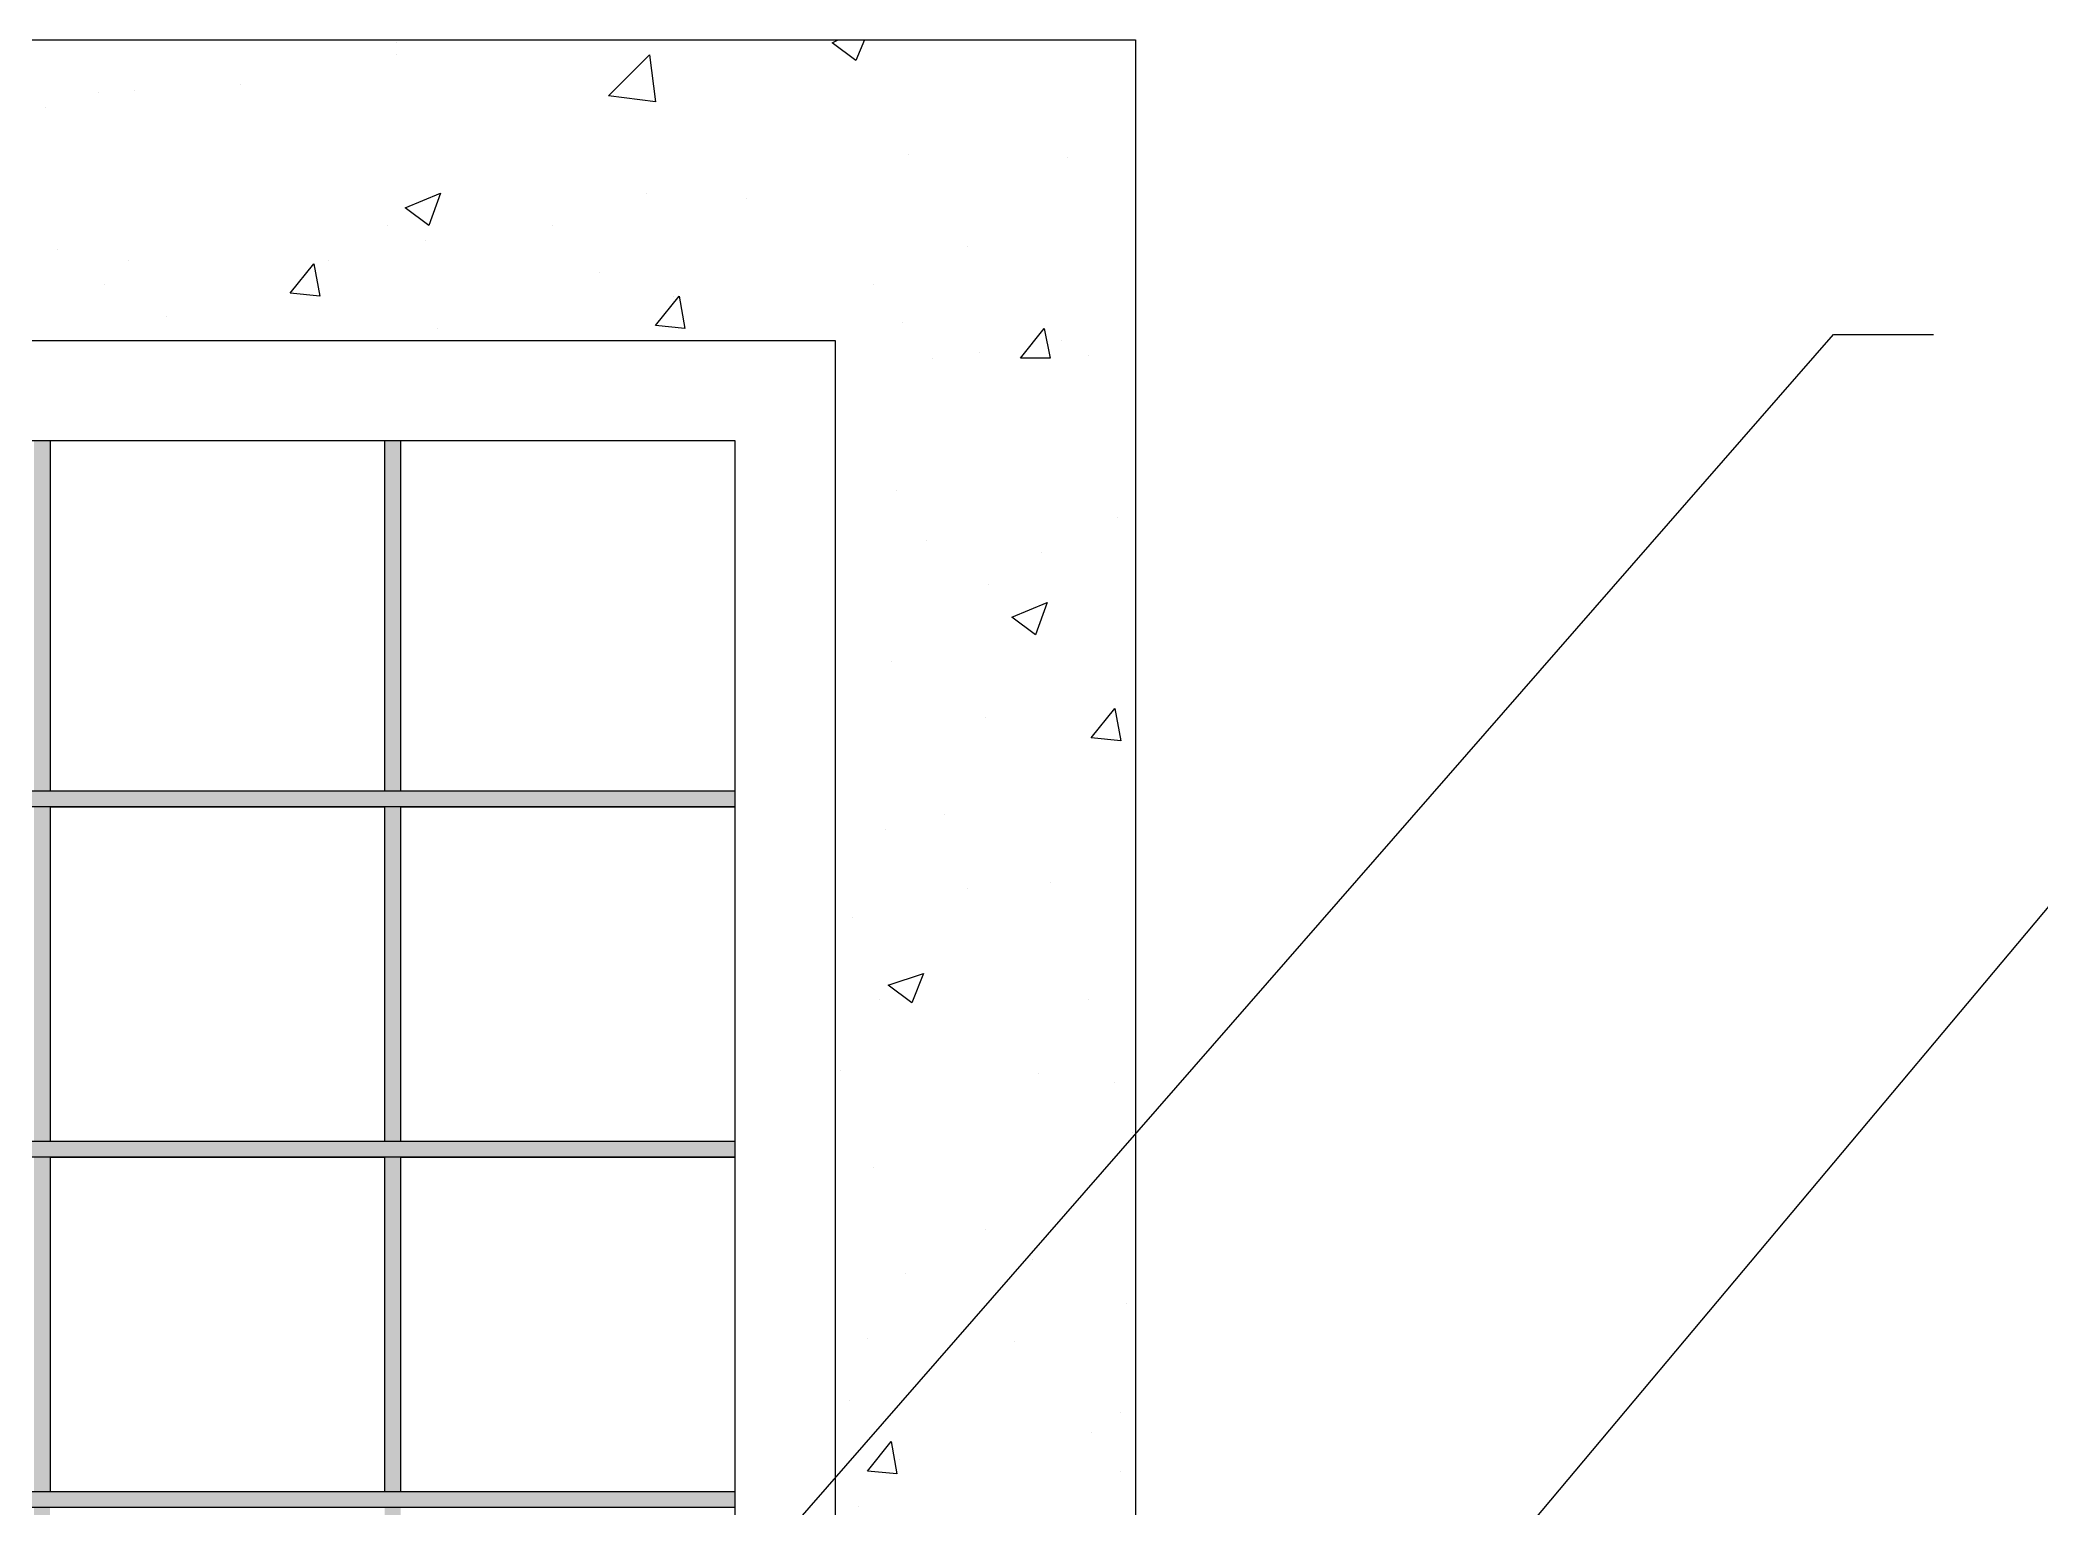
# Model space of a CAD drawing. Header units: inches. Extents: x 448145 to 618619, y -64863 to 148507.
# Drawn here: x 483105 to 484255, y 140666 to 141509 of the extents above; entities that cross this region are included whole.
import ezdxf
from ezdxf import colors
from ezdxf.entities.mleader import LeaderData, LeaderLine
from ezdxf.math import Vec2, Vec3

# ---------------------------------------------------------------- set-up
doc = ezdxf.new("R2010")
doc.units = ezdxf.units.IN
doc.header["$MEASUREMENT"] = 0
doc.styles.get("Standard").update_dxf_attribs({"font": 'Arial.ttf', "height": 75})

msp = doc.modelspace()

# ---------------------------------------------------------------- hatches: boundary and pattern name
h = msp.add_hatch(color=256)
h.dxf.hatch_style = 1
h.paths.add_polyline_path([(482707.8, 141278.992), (482698.599, 141278.992), (482698.599, 140473.057), (482707.8, 140473.057)])
h.paths.add_polyline_path([(483110.768, 141278.992), (483101.567, 141278.992), (483101.567, 139150.713), (483110.768, 139150.713)])
h.paths.add_polyline_path([(483312.251, 141278.992), (483303.051, 141278.992), (483303.051, 140412.935), (483312.251, 140423.171)])
h.paths.add_polyline_path([(482909.284, 141278.992), (482900.083, 141278.992), (482900.083, 139150.713), (482909.284, 139150.713)])
h = msp.add_hatch(color=256)
h.dxf.hatch_style = 1
h.paths.add_polyline_path([(483357.088, 140473.057), (481894.357, 140473.057), (481894.357, 140463.857), (483348.819, 140463.857)])
h.paths.add_polyline_path([(483504.535, 140674.541), (481894.357, 140674.541), (481894.357, 140665.34), (483504.535, 140665.34)])
h.paths.add_polyline_path([(483504.535, 140876.025), (481894.357, 140876.025), (481894.357, 140866.824), (483504.535, 140866.824)])
h.paths.add_polyline_path([(483504.535, 141077.509), (481894.357, 141077.509), (481894.357, 141068.308), (483504.535, 141068.308)])

# ---------------------------------------------------------------- linework, layer by layer
at = {"color": 7, "lineweight": 25}
for points in [[(481664.09, 141509.26), (483734.802, 141509.26), (483734.802, 138920.446), (481664.09, 138920.446)], [(483458.82, 141473.704), (483431.73, 141477.09), (483455.434, 141500.794)], [(483335.221, 141421.216), (483328.448, 141402.592), (483314.903, 141412.751)], [(483262.416, 141380.581), (483265.802, 141361.956), (483248.871, 141363.65)], [(483472.365, 141361.956), (483475.752, 141343.332), (483458.82, 141345.025)], [(481836.79, 141336.559), (483562.102, 141336.559), (483562.102, 139093.146), (481836.79, 139093.146)], [(483682.315, 141343.332), (483685.701, 141326.4), (483668.77, 141326.4)], [(481894.357, 141278.992), (483504.535, 141278.992), (483504.535, 139150.713), (481894.357, 139150.713)], [(483684.008, 141185.87), (483677.236, 141167.245), (483663.69, 141177.404)], [(483722.95, 141124.917), (483726.337, 141106.292), (483709.405, 141107.985)], [(483612.896, 140972.534), (483606.124, 140955.602), (483592.578, 140965.761)], [(483594.272, 140703.324), (483597.658, 140684.7), (483580.726, 140686.393)]]:
    msp.add_lwpolyline(points, close=True, dxfattribs=at)
for points in [[(483309.824, 141507.567), (483309.824, 141507.567)], [(483579.033, 141509.26), (483573.954, 141497.408), (483560.409, 141507.567), (483563.795, 141509.26)], [(483309.824, 141500.794), (483309.824, 141500.794)], [(483138.816, 141478.783), (483138.816, 141478.783)], [(483159.134, 141480.476), (483159.134, 141480.476)], [(483220.087, 141483.863), (483220.087, 141483.863)], [(483108.34, 141470.317), (483108.34, 141470.317)], [(483604.43, 141443.227), (483604.43, 141443.227)], [(483695.86, 141441.534), (483695.86, 141441.534)], [(483453.741, 141421.216), (483453.741, 141421.216)], [(483511.308, 141417.83), (483511.308, 141417.83)], [(483304.744, 141402.592), (483304.744, 141402.592)], [(483326.755, 141394.126), (483326.755, 141394.126)], [(483399.56, 141402.592), (483399.56, 141402.592)], [(483115.112, 141389.047), (483115.112, 141389.047)], [(483155.748, 141382.274), (483155.748, 141382.274)], [(483270.881, 141382.274), (483270.881, 141382.274)], [(483638.293, 141390.74), (483638.293, 141390.74)], [(483426.651, 141375.502), (483426.651, 141375.502)], [(483142.203, 141368.729), (483142.203, 141368.729)], [(483468.979, 141361.956), (483468.979, 141361.956)], [(483584.113, 141368.729), (483584.113, 141368.729)], [(483177.759, 141350.104), (483177.759, 141350.104)], [(483601.044, 141346.718), (483601.044, 141346.718)], [(483333.528, 141343.332), (483333.528, 141343.332)], [(483489.297, 141336.559), (483489.297, 141336.559)], [(483692.474, 141336.559), (483692.474, 141336.559)], [(483617.976, 141326.4), (483617.976, 141326.4)], [(483645.066, 141329.787), (483645.066, 141329.787)], [(483707.712, 141328.094), (483707.712, 141328.094)], [(483110.768, 141278.992), (483110.768, 141077.509)], [(483303.051, 141278.992), (483303.051, 141077.509)], [(483312.251, 141278.992), (483312.251, 141077.509)], [(483597.658, 141250.209), (483597.658, 141250.209)], [(483724.644, 141234.971), (483724.644, 141234.971)], [(483614.589, 141221.426), (483614.589, 141221.426)], [(483680.622, 141214.653), (483680.622, 141214.653)], [(483650.145, 141196.028), (483650.145, 141196.028)], [(483594.272, 141152.007), (483594.272, 141152.007)], [(483648.452, 141119.837), (483648.452, 141119.837)], [(483110.768, 141077.509), (483303.051, 141077.509)], [(483312.251, 141077.509), (483504.535, 141077.509)], [(483110.768, 141068.308), (483303.051, 141068.308)], [(483110.768, 141068.308), (483110.768, 140876.025)], [(483303.051, 141068.308), (483303.051, 140876.025)], [(483312.251, 141068.308), (483504.535, 141068.308)], [(483312.251, 141068.308), (483312.251, 140876.025)], [(483624.748, 141063.963), (483624.748, 141063.963)], [(483590.885, 141055.498), (483590.885, 141055.498)], [(483685.701, 141025.021), (483685.701, 141025.021)], [(483638.293, 141021.635), (483638.293, 141021.635)], [(483572.261, 141004.703), (483572.261, 141004.703)], [(483587.499, 140957.295), (483587.499, 140957.295)], [(483707.712, 140957.295), (483707.712, 140957.295)], [(483565.488, 140916.66), (483565.488, 140916.66)], [(483678.929, 140914.967), (483678.929, 140914.967)], [(483722.95, 140909.887), (483722.95, 140909.887)], [(483110.768, 140876.025), (483303.051, 140876.025)], [(483312.251, 140876.025), (483504.535, 140876.025)], [(483733.109, 140881.104), (483733.109, 140881.104)], [(483110.768, 140866.824), (483303.051, 140866.824)], [(483110.768, 140866.824), (483110.768, 140674.541)], [(483303.051, 140866.824), (483303.051, 140674.541)], [(483312.251, 140866.824), (483504.535, 140866.824)], [(483312.251, 140866.824), (483312.251, 140674.541)], [(483584.113, 140860.786), (483584.113, 140860.786)], [(483648.452, 140825.23), (483648.452, 140825.23)], [(483675.542, 140808.299), (483675.542, 140808.299)], [(483602.737, 140799.833), (483602.737, 140799.833)], [(483729.723, 140782.902), (483729.723, 140782.902)], [(483580.726, 140762.584), (483580.726, 140762.584)], [(483665.384, 140760.891), (483665.384, 140760.891)], [(483570.568, 140727.028), (483570.568, 140727.028)], [(483726.337, 140720.256), (483726.337, 140720.256)], [(483709.405, 140708.404), (483709.405, 140708.404)], [(483599.351, 140693.165), (483599.351, 140693.165)], [(483726.337, 140686.393), (483726.337, 140686.393)], [(483110.768, 140674.541), (483303.051, 140674.541)], [(483312.251, 140674.541), (483504.535, 140674.541)], [(483575.647, 140666.075), (483575.647, 140666.075)]]:
    msp.add_lwpolyline(points, dxfattribs=at)
for points in [[(481894.357, 141077.509), (483504.535, 141077.509), (483504.535, 141068.308), (481894.357, 141068.308)], [(481894.357, 140876.025), (483504.535, 140876.025), (483504.535, 140866.824), (481894.357, 140866.824)], [(481894.357, 140674.541), (483504.535, 140674.541), (483504.535, 140665.34), (481894.357, 140665.34)]]:
    msp.add_lwpolyline(points, close=True)

# ---------------------------------------------------------------- leaders
ml = msp.add_multileader_mtext('Standard')
ml.set_content('', color=256)
ml.set_leader_properties()
ml.build(insert=Vec2(0, 0))
ml.multileader.update_dxf_attribs({"dogleg_length": 50, "arrow_head_size": 4.6})
ctx = ml.context
ctx.base_point, ctx.char_height, ctx.arrow_head_size, ctx.landing_gap_size, ctx.plane_origin = Vec3(484193.691, 141339.89), 4.6, 4.6, 2.3, Vec3(483278.561, 140385.687)
notes = []
notes.append((ctx, [(0, (1, 1, 0), (484136.189, 141339.89), (1, 0), 57.502, [(0, [(483303.051, 140385.687)], 0, [])])]))
ctx.mtext.insert, ctx.mtext.flow_direction = Vec3(484195.991, 141342.19), 5
ml = msp.add_multileader_mtext('Standard')
ml.set_content('', color=256)
ml.set_leader_properties()
ml.build(insert=Vec2(0, 0))
ml.multileader.update_dxf_attribs({"dogleg_length": 50, "arrow_head_size": 4.6})
ctx = ml.context
ctx.base_point, ctx.char_height, ctx.arrow_head_size, ctx.landing_gap_size, ctx.plane_origin = Vec3(484328.472, 141024.292), 4.6, 4.6, 2.3, Vec3(483470.845, 140070.089)
notes.append((ctx, [(0, (1, 1, 0), (484270.971, 141024.292), (1, 0), 57.502, [(0, [(483470.845, 140070.089)], 0, [])])]))
ctx.mtext.insert, ctx.mtext.flow_direction = Vec3(484330.772, 141026.592), 5
for ctx, leaders in notes:
    for number, flags, end, landing, length, lines in leaders:
        leader = LeaderData()
        leader.index, (leader.has_last_leader_line, leader.has_dogleg_vector, leader.attachment_direction) = number, flags
        leader.last_leader_point, leader.dogleg_vector, leader.dogleg_length = Vec3(end), Vec3(landing), length
        for number, points, colour, breaks in lines:
            line = LeaderLine()
            line.index, line.vertices, line.color, line.breaks = number, Vec3.list(points), colors.encode_raw_color(colour), breaks
            leader.lines.append(line)
        ctx.leaders.append(leader)

doc.saveas('drawing.dxf')
